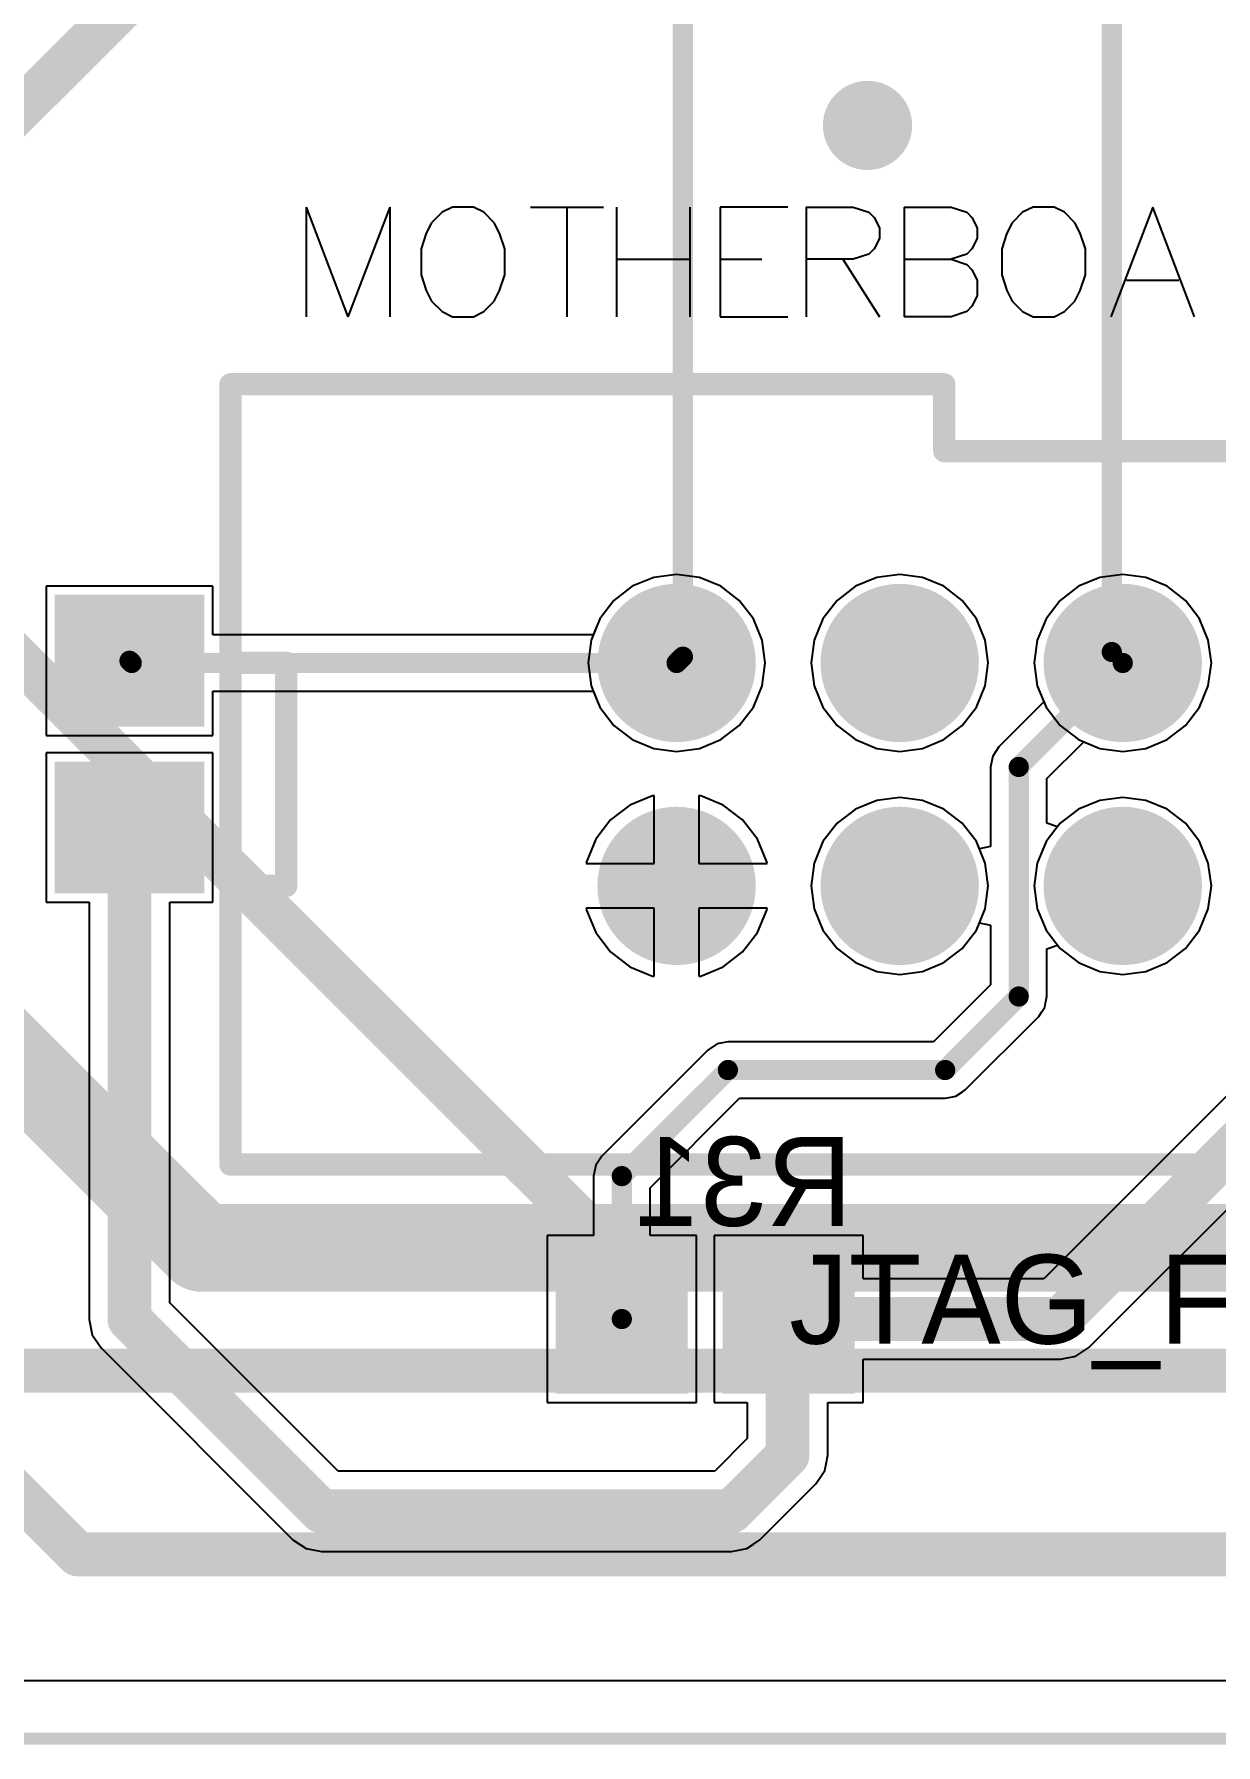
# Model space of a CAD drawing. Header units: millimetres. Extents: x 0 to 7.44, y -3.03 to 0.
# Drawn here: x 2.071 to 2.601, y -3.034 to -2.267 of the extents above; entities that cross this region are included whole.
import ezdxf

# ---------------------------------------------------------------- set-up
doc = ezdxf.new("R2010")
doc.units = ezdxf.units.MM
doc.header["$MEASUREMENT"] = 0
for name, color, linetype in [('BottomLayer', 5, 'Continuous'), ('BottomOverlay', 54, 'Continuous'), ('BottomPaste', 16, 'Continuous'), ('BottomSolder', 6, 'Continuous'), ('KeepOutLayer', 6, 'Continuous'), ('MidLayer1', 16, 'Continuous'), ('MidLayer2', 76, 'Continuous'), ('MultiLayer', 9, 'Continuous'), ('PadHoleLayer', 156, 'Continuous'), ('TopLayer', 1, 'Continuous'), ('TopOverlay', 2, 'Continuous'), ('TopSolder', 216, 'Continuous'), ('ViaHoleLayer', 16, 'Continuous')]:
    doc.layers.add(name, color=color, linetype=linetype)

# ---------------------------------------------------------------- blocks, each defined once
blk = doc.blocks.new('IDC10_44')
at = {"layer": 'BottomLayer', "const_width": 0.0315}
for points in [[(-0.21575, 0.05, 1), (-0.18425, 0.05, 1)], [(-0.11575, 0.05, 1), (-0.08425, 0.05, 1)], [(-0.01575, 0.05, 1), (0.01575, 0.05, 1)], [(0.08425, 0.05, 1), (0.11575, 0.05, 1)], [(-0.21575, -0.05, 1), (-0.18425, -0.05, 1)], [(-0.11575, -0.05, 1), (-0.08425, -0.05, 1)], [(-0.01575, -0.05, 1), (0.01575, -0.05, 1)], [(0.08425, -0.05, 1), (0.11575, -0.05, 1)], [(0.18425, -0.05, 1), (0.21575, -0.05, 1)]]:
    blk.add_lwpolyline(points, format="xyb", close=True, dxfattribs=at)
at = {"layer": 'BottomLayer'}
blk.add_solid([(0.17047, 0.02047), (0.22953, 0.02047), (0.17047, 0.07953), (0.22953, 0.07953)], dxfattribs=at)
at = {"layer": 'BottomSolder', "const_width": 0.0355}
for points in [[(-0.21775, 0.05, 1), (-0.18225, 0.05, 1)], [(-0.11775, 0.05, 1), (-0.08225, 0.05, 1)], [(-0.01775, 0.05, 1), (0.01775, 0.05, 1)], [(0.08225, 0.05, 1), (0.11775, 0.05, 1)], [(-0.21775, -0.05, 1), (-0.18225, -0.05, 1)], [(-0.11775, -0.05, 1), (-0.08225, -0.05, 1)], [(-0.01775, -0.05, 1), (0.01775, -0.05, 1)], [(0.08225, -0.05, 1), (0.11775, -0.05, 1)], [(0.18225, -0.05, 1), (0.21775, -0.05, 1)]]:
    blk.add_lwpolyline(points, format="xyb", close=True, dxfattribs=at)
at = {"layer": 'BottomSolder'}
blk.add_solid([(0.16647, 0.01647), (0.23353, 0.01647), (0.16647, 0.08353), (0.23353, 0.08353)], dxfattribs=at)
at = {"layer": 'MidLayer1', "const_width": 0.0315}
for points in [[(-0.21575, 0.05, 1), (-0.18425, 0.05, 1)], [(-0.11575, 0.05, 1), (-0.08425, 0.05, 1)], [(-0.01575, 0.05, 1), (0.01575, 0.05, 1)], [(0.08425, 0.05, 1), (0.11575, 0.05, 1)], [(-0.21575, -0.05, 1), (-0.18425, -0.05, 1)], [(-0.11575, -0.05, 1), (-0.08425, -0.05, 1)], [(-0.01575, -0.05, 1), (0.01575, -0.05, 1)], [(0.08425, -0.05, 1), (0.11575, -0.05, 1)], [(0.18425, -0.05, 1), (0.21575, -0.05, 1)]]:
    blk.add_lwpolyline(points, format="xyb", close=True, dxfattribs=at)
at = {"layer": 'MidLayer1'}
blk.add_solid([(0.17047, 0.02047), (0.22953, 0.02047), (0.17047, 0.07953), (0.22953, 0.07953)], dxfattribs=at)
at = {"layer": 'MidLayer2', "const_width": 0.0315}
for points in [[(-0.21575, 0.05, 1), (-0.18425, 0.05, 1)], [(-0.11575, 0.05, 1), (-0.08425, 0.05, 1)], [(-0.01575, 0.05, 1), (0.01575, 0.05, 1)], [(0.08425, 0.05, 1), (0.11575, 0.05, 1)], [(-0.21575, -0.05, 1), (-0.18425, -0.05, 1)], [(-0.11575, -0.05, 1), (-0.08425, -0.05, 1)], [(-0.01575, -0.05, 1), (0.01575, -0.05, 1)], [(0.08425, -0.05, 1), (0.11575, -0.05, 1)], [(0.18425, -0.05, 1), (0.21575, -0.05, 1)]]:
    blk.add_lwpolyline(points, format="xyb", close=True, dxfattribs=at)
at = {"layer": 'MidLayer2'}
blk.add_solid([(0.17047, 0.02047), (0.22953, 0.02047), (0.17047, 0.07953), (0.22953, 0.07953)], dxfattribs=at)
at = {"layer": 'MultiLayer', "const_width": 0.0315}
for points in [[(-0.21575, 0.05, 1), (-0.18425, 0.05, 1)], [(-0.11575, 0.05, 1), (-0.08425, 0.05, 1)], [(-0.01575, 0.05, 1), (0.01575, 0.05, 1)], [(0.08425, 0.05, 1), (0.11575, 0.05, 1)], [(-0.21575, -0.05, 1), (-0.18425, -0.05, 1)], [(-0.11575, -0.05, 1), (-0.08425, -0.05, 1)], [(-0.01575, -0.05, 1), (0.01575, -0.05, 1)], [(0.08425, -0.05, 1), (0.11575, -0.05, 1)], [(0.18425, -0.05, 1), (0.21575, -0.05, 1)]]:
    blk.add_lwpolyline(points, format="xyb", close=True, dxfattribs=at)
at = {"layer": 'MultiLayer'}
blk.add_solid([(0.17047, 0.02047), (0.22953, 0.02047), (0.17047, 0.07953), (0.22953, 0.07953)], dxfattribs=at)
at = {"layer": 'PadHoleLayer', "const_width": 0.01969}
for points in [[(-0.20984, 0.05, 1), (-0.19016, 0.05, 1)], [(-0.10984, 0.05, 1), (-0.09016, 0.05, 1)], [(-0.00984, 0.05, 1), (0.00984, 0.05, 1)], [(0.09016, 0.05, 1), (0.10984, 0.05, 1)], [(0.19016, 0.05, 1), (0.20984, 0.05, 1)], [(-0.20984, -0.05, 1), (-0.19016, -0.05, 1)], [(-0.10984, -0.05, 1), (-0.09016, -0.05, 1)], [(-0.00984, -0.05, 1), (0.00984, -0.05, 1)], [(0.09016, -0.05, 1), (0.10984, -0.05, 1)], [(0.19016, -0.05, 1), (0.20984, -0.05, 1)]]:
    blk.add_lwpolyline(points, format="xyb", close=True, dxfattribs=at)
at = {"layer": 'TopLayer', "const_width": 0.0315}
for points in [[(-0.21575, 0.05, 1), (-0.18425, 0.05, 1)], [(-0.11575, 0.05, 1), (-0.08425, 0.05, 1)], [(-0.01575, 0.05, 1), (0.01575, 0.05, 1)], [(0.08425, 0.05, 1), (0.11575, 0.05, 1)], [(-0.21575, -0.05, 1), (-0.18425, -0.05, 1)], [(-0.11575, -0.05, 1), (-0.08425, -0.05, 1)], [(-0.01575, -0.05, 1), (0.01575, -0.05, 1)], [(0.08425, -0.05, 1), (0.11575, -0.05, 1)], [(0.18425, -0.05, 1), (0.21575, -0.05, 1)]]:
    blk.add_lwpolyline(points, format="xyb", close=True, dxfattribs=at)
at = {"layer": 'TopLayer'}
blk.add_solid([(0.17047, 0.02047), (0.22953, 0.02047), (0.17047, 0.07953), (0.22953, 0.07953)], dxfattribs=at)
at = {"layer": 'TopOverlay', "const_width": 0.01}
for points in [[(-0.4, 0.175), (-0.08, 0.175)], [(-0.4, -0.175), (-0.4, 0.175)], [(-0.08, 0.145), (-0.08, 0.175)], [(0.08, 0.175), (0.4, 0.175)], [(0.08, 0.145), (0.08, 0.175)], [(0.4, -0.175), (0.4, 0.175)], [(-0.08, 0.145), (0.08, 0.145)], [(-0.4, 0.05002), (-0.37504, 0.05002)], [(-0.37504, -0.05002), (-0.37504, 0.05002)], [(0.37504, -0.05002), (0.37504, 0.05002)], [(0.37504, 0.05002), (0.4, 0.05002)], [(-0.4, -0.05002), (-0.37504, -0.05002)], [(0.37504, -0.05002), (0.4, -0.05002)], [(-0.4, -0.175), (0.4, -0.175)]]:
    blk.add_lwpolyline(points, dxfattribs=at)
at = {"layer": 'TopOverlay', "const_width": 0.005}
for points in [[(-0.4025, 0.175, 1), (-0.3975, 0.175, 1)], [(-0.4025, 0.175, 1), (-0.3975, 0.175, 1)], [(-0.0825, 0.175, 1), (-0.0775, 0.175, 1)], [(-0.0825, 0.175, 1), (-0.0775, 0.175, 1)], [(0.0775, 0.175, 1), (0.0825, 0.175, 1)], [(0.0775, 0.175, 1), (0.0825, 0.175, 1)], [(0.3975, 0.175, 1), (0.4025, 0.175, 1)], [(0.3975, 0.175, 1), (0.4025, 0.175, 1)], [(-0.0825, 0.145, 1), (-0.0775, 0.145, 1)], [(-0.0825, 0.145, 1), (-0.0775, 0.145, 1)], [(0.0775, 0.145, 1), (0.0825, 0.145, 1)], [(0.0775, 0.145, 1), (0.0825, 0.145, 1)], [(-0.4025, 0.05002, 1), (-0.3975, 0.05002, 1)], [(-0.37754, 0.05002, 1), (-0.37254, 0.05002, 1)], [(-0.37754, 0.05002, 1), (-0.37254, 0.05002, 1)], [(0.37254, 0.05002, 1), (0.37754, 0.05002, 1)], [(0.37254, 0.05002, 1), (0.37754, 0.05002, 1)], [(0.3975, 0.05002, 1), (0.4025, 0.05002, 1)], [(-0.4025, -0.05002, 1), (-0.3975, -0.05002, 1)], [(-0.37754, -0.05002, 1), (-0.37254, -0.05002, 1)], [(-0.37754, -0.05002, 1), (-0.37254, -0.05002, 1)], [(0.37254, -0.05002, 1), (0.37754, -0.05002, 1)], [(0.37254, -0.05002, 1), (0.37754, -0.05002, 1)], [(0.3975, -0.05002, 1), (0.4025, -0.05002, 1)], [(-0.4025, -0.175, 1), (-0.3975, -0.175, 1)], [(-0.4025, -0.175, 1), (-0.3975, -0.175, 1)], [(0.3975, -0.175, 1), (0.4025, -0.175, 1)], [(0.3975, -0.175, 1), (0.4025, -0.175, 1)]]:
    blk.add_lwpolyline(points, format="xyb", close=True, dxfattribs=at)
at = {"layer": 'TopSolder', "const_width": 0.0355}
for points in [[(-0.21775, 0.05, 1), (-0.18225, 0.05, 1)], [(-0.11775, 0.05, 1), (-0.08225, 0.05, 1)], [(-0.01775, 0.05, 1), (0.01775, 0.05, 1)], [(0.08225, 0.05, 1), (0.11775, 0.05, 1)], [(-0.21775, -0.05, 1), (-0.18225, -0.05, 1)], [(-0.11775, -0.05, 1), (-0.08225, -0.05, 1)], [(-0.01775, -0.05, 1), (0.01775, -0.05, 1)], [(0.08225, -0.05, 1), (0.11775, -0.05, 1)], [(0.18225, -0.05, 1), (0.21775, -0.05, 1)]]:
    blk.add_lwpolyline(points, format="xyb", close=True, dxfattribs=at)
at = {"layer": 'TopSolder'}
blk.add_solid([(0.16647, 0.01647), (0.23353, 0.01647), (0.16647, 0.08353), (0.23353, 0.08353)], dxfattribs=at)
blk = doc.blocks.new('RES_0805_B_117')
at = {"layer": 'BottomLayer'}
for points in [[(-0.06299, -0.02953), (-0.01181, -0.02953), (-0.06299, 0.02953), (-0.01181, 0.02953)], [(0.01181, -0.02953), (0.06299, -0.02953), (0.01181, 0.02953), (0.06299, 0.02953)]]:
    blk.add_solid(points, dxfattribs=at)
at = {"layer": 'BottomPaste'}
for points in [[(-0.06299, -0.02953), (-0.01181, -0.02953), (-0.06299, 0.02953), (-0.01181, 0.02953)], [(0.01181, -0.02953), (0.06299, -0.02953), (0.01181, 0.02953), (0.06299, 0.02953)]]:
    blk.add_solid(points, dxfattribs=at)
at = {"layer": 'BottomSolder'}
for points in [[(-0.06699, -0.03353), (-0.00781, -0.03353), (-0.06699, 0.03353), (-0.00781, 0.03353)], [(0.00781, -0.03353), (0.06699, -0.03353), (0.00781, 0.03353), (0.06699, 0.03353)]]:
    blk.add_solid(points, dxfattribs=at)
blk = doc.blocks.new('RES_0805_B_166')
at = {"layer": 'BottomLayer'}
for points in [[(-0.06299, -0.02953), (-0.01181, -0.02953), (-0.06299, 0.02953), (-0.01181, 0.02953)], [(0.01181, -0.02953), (0.06299, -0.02953), (0.01181, 0.02953), (0.06299, 0.02953)]]:
    blk.add_solid(points, dxfattribs=at)
at = {"layer": 'BottomPaste'}
for points in [[(-0.06299, -0.02953), (-0.01181, -0.02953), (-0.06299, 0.02953), (-0.01181, 0.02953)], [(0.01181, -0.02953), (0.06299, -0.02953), (0.01181, 0.02953), (0.06299, 0.02953)]]:
    blk.add_solid(points, dxfattribs=at)
at = {"layer": 'BottomSolder'}
for points in [[(-0.06699, -0.03353), (-0.00781, -0.03353), (-0.06699, 0.03353), (-0.00781, 0.03353)], [(0.00781, -0.03353), (0.06699, -0.03353), (0.00781, 0.03353), (0.06699, 0.03353)]]:
    blk.add_solid(points, dxfattribs=at)

msp = doc.modelspace()

# ---------------------------------------------------------------- linework, layer by layer
at = {"layer": 'BottomLayer'}
for p, q in [((2.15114, -2.51454), (2.07633, -2.51454)), ((2.07633, -2.51454), (2.07633, -2.58147)), ((2.15114, -2.53636), (2.15114, -2.51454)), ((2.33915, -2.51461), (2.33093, -2.52093)), ((2.34873, -2.51065), (2.33915, -2.51461)), ((2.35901, -2.50929), (2.34873, -2.51065)), ((2.36929, -2.51065), (2.35901, -2.50929)), ((2.37886, -2.51461), (2.36929, -2.51065)), ((2.38709, -2.52093), (2.37886, -2.51461)), ((2.43915, -2.51461), (2.43093, -2.52093)), ((2.44873, -2.51065), (2.43915, -2.51461)), ((2.45901, -2.50929), (2.44873, -2.51065)), ((2.46929, -2.51065), (2.45901, -2.50929)), ((2.47886, -2.51461), (2.46929, -2.51065)), ((2.48709, -2.52093), (2.47886, -2.51461)), ((2.53915, -2.51461), (2.53093, -2.52093)), ((2.54873, -2.51065), (2.53915, -2.51461)), ((2.55901, -2.50929), (2.54873, -2.51065)), ((2.56929, -2.51065), (2.55901, -2.50929)), ((2.57886, -2.51461), (2.56929, -2.51065)), ((2.58709, -2.52093), (2.57886, -2.51461)), ((2.33093, -2.52093), (2.32462, -2.52915)), ((2.3934, -2.52915), (2.38709, -2.52093)), ((2.43093, -2.52093), (2.42462, -2.52915)), ((2.4934, -2.52915), (2.48709, -2.52093)), ((2.53093, -2.52093), (2.52462, -2.52915)), ((2.5934, -2.52915), (2.58709, -2.52093)), ((2.32462, -2.52915), (2.32163, -2.53636)), ((2.39736, -2.53873), (2.3934, -2.52915)), ((2.42462, -2.52915), (2.42065, -2.53873)), ((2.49736, -2.53873), (2.4934, -2.52915)), ((2.52462, -2.52915), (2.52065, -2.53873)), ((2.59736, -2.53873), (2.5934, -2.52915)), ((2.32163, -2.53636), (2.15114, -2.53636)), ((2.39872, -2.549), (2.39736, -2.53873)), ((2.42065, -2.53873), (2.4193, -2.549)), ((2.49872, -2.549), (2.49736, -2.53873)), ((2.52065, -2.53873), (2.5193, -2.549)), ((2.59872, -2.549), (2.59736, -2.53873)), ((2.39736, -2.55928), (2.39872, -2.549)), ((2.4193, -2.549), (2.42065, -2.55928)), ((2.49736, -2.55928), (2.49872, -2.549)), ((2.5193, -2.549), (2.52065, -2.55928)), ((2.59736, -2.55928), (2.59872, -2.549)), ((2.15114, -2.58147), (2.15114, -2.56165)), ((2.15114, -2.56165), (2.32163, -2.56165)), ((2.32163, -2.56165), (2.32462, -2.56886)), ((2.3934, -2.56886), (2.39736, -2.55928)), ((2.42065, -2.55928), (2.42462, -2.56886)), ((2.4934, -2.56886), (2.49736, -2.55928)), ((2.52065, -2.55928), (2.52364, -2.56649)), ((2.5934, -2.56886), (2.59736, -2.55928)), ((2.32462, -2.56886), (2.33093, -2.57708)), ((2.38709, -2.57708), (2.3934, -2.56886)), ((2.42462, -2.56886), (2.43093, -2.57708)), ((2.48709, -2.57708), (2.4934, -2.56886)), ((2.52364, -2.56649), (2.50344, -2.58669)), ((2.58709, -2.57708), (2.5934, -2.56886)), ((2.33093, -2.57708), (2.33915, -2.58339)), ((2.37886, -2.58339), (2.38709, -2.57708)), ((2.43093, -2.57708), (2.43915, -2.58339)), ((2.47886, -2.58339), (2.48709, -2.57708)), ((2.57886, -2.58339), (2.58709, -2.57708)), ((2.07633, -2.58147), (2.15114, -2.58147)), ((2.33915, -2.58339), (2.34873, -2.58736)), ((2.36929, -2.58736), (2.37886, -2.58339)), ((2.43915, -2.58339), (2.44873, -2.58736)), ((2.46929, -2.58736), (2.47886, -2.58339)), ((2.52503, -2.60087), (2.54152, -2.58437)), ((2.54152, -2.58437), (2.54873, -2.58736)), ((2.56929, -2.58736), (2.57886, -2.58339)), ((2.15114, -2.58935), (2.07633, -2.58935)), ((2.07633, -2.58935), (2.07633, -2.65628)), ((2.15114, -2.65628), (2.15114, -2.58935)), ((2.34873, -2.58736), (2.35901, -2.58871)), ((2.35901, -2.58871), (2.36929, -2.58736)), ((2.44873, -2.58736), (2.45901, -2.58871)), ((2.45901, -2.58871), (2.46929, -2.58736)), ((2.5007, -2.59079), (2.49974, -2.59563)), ((2.50344, -2.58669), (2.5007, -2.59079)), ((2.54873, -2.58736), (2.55901, -2.58871)), ((2.55901, -2.58871), (2.56929, -2.58736)), ((2.49974, -2.59563), (2.49974, -2.63139)), ((2.52503, -2.62084), (2.52503, -2.60087)), ((2.34818, -2.60858), (2.33808, -2.61276)), ((2.34901, -2.60847), (2.34818, -2.60858)), ((2.34901, -2.639), (2.34901, -2.60847)), ((2.36984, -2.60858), (2.36901, -2.60847)), ((2.36901, -2.60847), (2.36901, -2.639)), ((2.37993, -2.61276), (2.36984, -2.60858)), ((2.33808, -2.61276), (2.32941, -2.61941)), ((2.3886, -2.61941), (2.37993, -2.61276)), ((2.43915, -2.61461), (2.43093, -2.62093)), ((2.44873, -2.61065), (2.43915, -2.61461)), ((2.45901, -2.60929), (2.44873, -2.61065)), ((2.46929, -2.61065), (2.45901, -2.60929)), ((2.47886, -2.61461), (2.46929, -2.61065)), ((2.48709, -2.62093), (2.47886, -2.61461)), ((2.53915, -2.61461), (2.53093, -2.62093)), ((2.54873, -2.61065), (2.53915, -2.61461)), ((2.55901, -2.60929), (2.54873, -2.61065)), ((2.56929, -2.61065), (2.55901, -2.60929)), ((2.57886, -2.61461), (2.56929, -2.61065)), ((2.58709, -2.62093), (2.57886, -2.61461)), ((2.32941, -2.61941), (2.32276, -2.62808)), ((2.39525, -2.62808), (2.3886, -2.61941)), ((2.43093, -2.62093), (2.42462, -2.62915)), ((2.4934, -2.62915), (2.48709, -2.62093)), ((2.52976, -2.62245), (2.52503, -2.62084)), ((2.53093, -2.62093), (2.52976, -2.62245)), ((2.5934, -2.62915), (2.58709, -2.62093)), ((2.32276, -2.62808), (2.31858, -2.63817)), ((2.39944, -2.63817), (2.39525, -2.62808)), ((2.42462, -2.62915), (2.42065, -2.63873)), ((2.49474, -2.63238), (2.4934, -2.62915)), ((2.49974, -2.63139), (2.49474, -2.63238)), ((2.59736, -2.63873), (2.5934, -2.62915)), ((2.31858, -2.63817), (2.31847, -2.639)), ((2.31847, -2.639), (2.34901, -2.639)), ((2.36901, -2.639), (2.39955, -2.639)), ((2.39955, -2.639), (2.39944, -2.63817)), ((2.42065, -2.63873), (2.4193, -2.649)), ((2.59872, -2.649), (2.59736, -2.63873)), ((2.4193, -2.649), (2.42065, -2.65928)), ((2.59736, -2.65928), (2.59872, -2.649)), ((2.07633, -2.65628), (2.09567, -2.65628)), ((2.09567, -2.65628), (2.09567, -2.84346)), ((2.1318, -2.83597), (2.1318, -2.65628)), ((2.1318, -2.65628), (2.15114, -2.65628)), ((2.34901, -2.659), (2.31847, -2.659)), ((2.31847, -2.659), (2.31858, -2.65984)), ((2.31858, -2.65984), (2.32276, -2.66993)), ((2.34901, -2.68954), (2.34901, -2.659)), ((2.39955, -2.659), (2.36901, -2.659)), ((2.36901, -2.659), (2.36901, -2.68954)), ((2.39525, -2.66993), (2.39944, -2.65984)), ((2.39944, -2.65984), (2.39955, -2.659)), ((2.42065, -2.65928), (2.42462, -2.66886)), ((2.5934, -2.66886), (2.59736, -2.65928)), ((2.32276, -2.66993), (2.32941, -2.6786)), ((2.3886, -2.6786), (2.39525, -2.66993)), ((2.42462, -2.66886), (2.43093, -2.67708)), ((2.48709, -2.67708), (2.4934, -2.66886)), ((2.4934, -2.66886), (2.49474, -2.66562)), ((2.49474, -2.66562), (2.49974, -2.66662)), ((2.49974, -2.66662), (2.49974, -2.69337)), ((2.58709, -2.67708), (2.5934, -2.66886)), ((2.43093, -2.67708), (2.43915, -2.68339)), ((2.47886, -2.68339), (2.48709, -2.67708)), ((2.52503, -2.67717), (2.52976, -2.67556)), ((2.52503, -2.6986), (2.52503, -2.67717)), ((2.52976, -2.67556), (2.53093, -2.67708)), ((2.53093, -2.67708), (2.53915, -2.68339)), ((2.57886, -2.68339), (2.58709, -2.67708)), ((2.32941, -2.6786), (2.33808, -2.68525)), ((2.33808, -2.68525), (2.34818, -2.68943)), ((2.36984, -2.68943), (2.37993, -2.68525)), ((2.37993, -2.68525), (2.3886, -2.6786)), ((2.43915, -2.68339), (2.44873, -2.68736)), ((2.46929, -2.68736), (2.47886, -2.68339)), ((2.53915, -2.68339), (2.54873, -2.68736)), ((2.56929, -2.68736), (2.57886, -2.68339)), ((2.34818, -2.68943), (2.34901, -2.68954)), ((2.36901, -2.68954), (2.36984, -2.68943)), ((2.44873, -2.68736), (2.45901, -2.68871)), ((2.45901, -2.68871), (2.46929, -2.68736)), ((2.54873, -2.68736), (2.55901, -2.68871)), ((2.55901, -2.68871), (2.56929, -2.68736)), ((2.49974, -2.69337), (2.47416, -2.71895)), ((2.52442, -2.70167), (2.52503, -2.6986)), ((2.48834, -2.74053), (2.52132, -2.70754)), ((2.52132, -2.70754), (2.52256, -2.70569)), ((2.52256, -2.70569), (2.52406, -2.70344)), ((2.6404, -2.7084), (2.5236, -2.8252)), ((2.52406, -2.70344), (2.52442, -2.70167)), ((2.52406, -2.70344), (2.52406, -2.70344)), ((2.52406, -2.70344), (2.52406, -2.70344)), ((2.37307, -2.72265), (2.32549, -2.77022)), ((2.37717, -2.71991), (2.37307, -2.72265)), ((2.38201, -2.71895), (2.37717, -2.71991)), ((2.47416, -2.71895), (2.38201, -2.71895)), ((2.54386, -2.85604), (2.67124, -2.72865)), ((2.34708, -2.7844), (2.38725, -2.74424)), ((2.38725, -2.74424), (2.4794, -2.74424)), ((2.4794, -2.74424), (2.48197, -2.74372)), ((2.4794, -2.74424), (2.4794, -2.74424)), ((2.4794, -2.74424), (2.4794, -2.74424)), ((2.48197, -2.74372), (2.48424, -2.74327)), ((2.48424, -2.74327), (2.48712, -2.74135)), ((2.48424, -2.74327), (2.48424, -2.74327)), ((2.48424, -2.74327), (2.48424, -2.74327)), ((2.48712, -2.74135), (2.48834, -2.74053)), ((2.48834, -2.74053), (2.48834, -2.74053)), ((2.48834, -2.74053), (2.48834, -2.74053)), ((2.32275, -2.77433), (2.32179, -2.77917)), ((2.32549, -2.77022), (2.32275, -2.77433)), ((2.32179, -2.77917), (2.32179, -2.80587)), ((2.34708, -2.80587), (2.34708, -2.7844)), ((2.32179, -2.80587), (2.30097, -2.80587)), ((2.30097, -2.80587), (2.30097, -2.88067)), ((2.3679, -2.80587), (2.34708, -2.80587)), ((2.3679, -2.88067), (2.3679, -2.80587)), ((2.4427, -2.80587), (2.37577, -2.80587)), ((2.37577, -2.80587), (2.37577, -2.88067)), ((2.4427, -2.8252), (2.4427, -2.80587)), ((2.5236, -2.8252), (2.4427, -2.8252)), ((2.20727, -2.91145), (2.1318, -2.83597)), ((2.09567, -2.84346), (2.09705, -2.85037)), ((2.09705, -2.85037), (2.10096, -2.85623)), ((2.10096, -2.85623), (2.18702, -2.94228)), ((2.4427, -2.88067), (2.4427, -2.86133)), ((2.4427, -2.86133), (2.53108, -2.86133)), ((2.53108, -2.86133), (2.538, -2.85996)), ((2.538, -2.85996), (2.54386, -2.85604)), ((2.30097, -2.88067), (2.3679, -2.88067)), ((2.37577, -2.88067), (2.39065, -2.88067)), ((2.39065, -2.88067), (2.39065, -2.8969)), ((2.42677, -2.90438), (2.42677, -2.88067)), ((2.42677, -2.88067), (2.4427, -2.88067)), ((2.39065, -2.8969), (2.3761, -2.91145)), ((2.42601, -2.9082), (2.42677, -2.90438)), ((2.3761, -2.91145), (2.20727, -2.91145)), ((2.42148, -2.91715), (2.42334, -2.91437)), ((2.42334, -2.91437), (2.4254, -2.91129)), ((2.4254, -2.91129), (2.42601, -2.9082)), ((2.4254, -2.91129), (2.4254, -2.91129)), ((2.4254, -2.91129), (2.4254, -2.91129)), ((2.39635, -2.94228), (2.42148, -2.91715)), ((2.18702, -2.94228), (2.19288, -2.9462)), ((2.19288, -2.9462), (2.19979, -2.94758)), ((2.38679, -2.94694), (2.39049, -2.9462)), ((2.39049, -2.9462), (2.39344, -2.94423)), ((2.39049, -2.9462), (2.39049, -2.9462)), ((2.39049, -2.9462), (2.39049, -2.9462)), ((2.39344, -2.94423), (2.39635, -2.94228)), ((2.39635, -2.94228), (2.39635, -2.94228)), ((2.39635, -2.94228), (2.39635, -2.94228)), ((2.19979, -2.94758), (2.38358, -2.94758)), ((2.38358, -2.94758), (2.38679, -2.94694)), ((2.38358, -2.94758), (2.38358, -2.94758)), ((2.38358, -2.94758), (2.38358, -2.94758)), ((7.33622, -3.00551), (0.02598, -3.00551))]:
    msp.add_line(p, q, dxfattribs=at)
for points, const_width in [([(2.43459, -2.30789, 1), (2.45459, -2.30789, 1)], 0.02), ([(2.11147, -2.54801, 1), (2.116, -2.54801, 1)], 0.00453), ([(2.11247, -2.549, 1), (2.117, -2.549, 1)], 0.00453), ([(2.11247, -2.549, 1), (2.117, -2.549, 1)], 0.00453), ([(2.35674, -2.549, 1), (2.36127, -2.549, 1)], 0.00453), ([(2.55674, -2.549, 1), (2.56127, -2.549, 1)], 0.00453), ([(2.51012, -2.59563, 1), (2.51465, -2.59563, 1)], 0.00453), ([(2.51012, -2.59563, 1), (2.51465, -2.59563, 1)], 0.00453), ([(2.10882, -2.62281, 1), (2.11866, -2.62281, 1)], 0.00984), ([(2.51012, -2.6986, 1), (2.51465, -2.6986, 1)], 0.00453), ([(2.51012, -2.6986, 1), (2.51465, -2.6986, 1)], 0.00453), ([(2.37974, -2.73159, 1), (2.38427, -2.73159, 1)], 0.00453), ([(2.37974, -2.73159, 1), (2.38427, -2.73159, 1)], 0.00453), ([(2.47713, -2.73159, 1), (2.48166, -2.73159, 1)], 0.00453), ([(2.47713, -2.73159, 1), (2.48166, -2.73159, 1)], 0.00453), ([(2.33217, -2.77917, 1), (2.3367, -2.77917, 1)], 0.00453), ([(2.33217, -2.77917, 1), (2.3367, -2.77917, 1)], 0.00453), ([(2.10882, -2.84346, 1), (2.11866, -2.84346, 1)], 0.00984), ([(2.10882, -2.84346, 1), (2.11866, -2.84346, 1)], 0.00984), ([(2.33217, -2.84327, 1), (2.3367, -2.84327, 1)], 0.00453), ([(2.40379, -2.84379, 1), (2.41363, -2.84379, 1)], 0.00984), ([(2.40379, -2.84379, 1), (2.41363, -2.84379, 1)], 0.00984), ([(2.40432, -2.84327, 1), (2.41416, -2.84327, 1)], 0.00984), ([(2.40432, -2.84327, 1), (2.41416, -2.84327, 1)], 0.00984), ([(2.52616, -2.84327, 1), (2.536, -2.84327, 1)], 0.00984), ([(2.52616, -2.84327, 1), (2.536, -2.84327, 1)], 0.00984), ([(2.40379, -2.90438, 1), (2.41363, -2.90438, 1)], 0.00984), ([(2.40379, -2.90438, 1), (2.41363, -2.90438, 1)], 0.00984), ([(2.19487, -2.92951, 1), (2.20471, -2.92951, 1)], 0.00984), ([(2.19487, -2.92951, 1), (2.20471, -2.92951, 1)], 0.00984), ([(2.37866, -2.92951, 1), (2.3885, -2.92951, 1)], 0.00984), ([(2.37866, -2.92951, 1), (2.3885, -2.92951, 1)], 0.00984)]:
    msp.add_lwpolyline(points, format="xyb", close=True, dxfattribs=dict(at, const_width=const_width))
for points, const_width in [([(2.11374, -2.54801), (2.11474, -2.549)], 0.00906), ([(2.11474, -2.549), (2.35901, -2.549)], 0.00906), ([(2.51238, -2.59563), (2.55901, -2.549)], 0.00906), ([(2.51238, -2.6986), (2.51238, -2.59563)], 0.00906), ([(2.11374, -2.84346), (2.11374, -2.62281)], 0.01969), ([(2.4794, -2.73159), (2.51238, -2.6986)], 0.00906), ([(2.53108, -2.84327), (2.65847, -2.71588)], 0.01969), ([(2.33443, -2.77917), (2.38201, -2.73159)], 0.00906), ([(2.38201, -2.73159), (2.4794, -2.73159)], 0.00906), ([(2.33443, -2.84327), (2.33443, -2.77917)], 0.00906), ([(2.11374, -2.84346), (2.19979, -2.92951)], 0.01969), ([(2.40871, -2.84379), (2.40924, -2.84327)], 0.01969), ([(2.40871, -2.90438), (2.40871, -2.84379)], 0.01969), ([(2.40924, -2.84327), (2.53108, -2.84327)], 0.01969), ([(2.38358, -2.92951), (2.40871, -2.90438)], 0.01969), ([(2.19979, -2.92951), (2.38358, -2.92951)], 0.01969)]:
    msp.add_lwpolyline(points, dxfattribs=dict(at, const_width=const_width))
at = {"layer": 'BottomOverlay'}
for p, q in [((2.19291, -2.3445), (2.19291, -2.3937)), ((2.19291, -2.3445), (2.21166, -2.3937)), ((2.2304, -2.3445), (2.21166, -2.3937)), ((2.2304, -2.3445), (2.2304, -2.3937)), ((2.25383, -2.34684), (2.24914, -2.35153)), ((2.25852, -2.3445), (2.25383, -2.34684)), ((2.26789, -2.3445), (2.25852, -2.3445)), ((2.27257, -2.34684), (2.26789, -2.3445)), ((2.27726, -2.35153), (2.27257, -2.34684)), ((2.29343, -2.3445), (2.32623, -2.3445)), ((2.30983, -2.3445), (2.30983, -2.3937)), ((2.33209, -2.3445), (2.33209, -2.3937)), ((2.36489, -2.3445), (2.36489, -2.3937)), ((2.40893, -2.3445), (2.37848, -2.3445)), ((2.37848, -2.3445), (2.37848, -2.3937)), ((2.41713, -2.3445), (2.41713, -2.3937)), ((2.41713, -2.3445), (2.43822, -2.3445)), ((2.43822, -2.3445), (2.44525, -2.34684)), ((2.44525, -2.34684), (2.44759, -2.34918)), ((2.46095, -2.3445), (2.46095, -2.3937)), ((2.46095, -2.3445), (2.48203, -2.3445)), ((2.48203, -2.3445), (2.48906, -2.34684)), ((2.48906, -2.34684), (2.49141, -2.34918)), ((2.51413, -2.34684), (2.50945, -2.35153)), ((2.51882, -2.3445), (2.51413, -2.34684)), ((2.52819, -2.3445), (2.51882, -2.3445)), ((2.53288, -2.34684), (2.52819, -2.3445)), ((2.53756, -2.35153), (2.53288, -2.34684)), ((2.57247, -2.3445), (2.55373, -2.3937)), ((2.59122, -2.3937), (2.57247, -2.3445)), ((2.24914, -2.35153), (2.2468, -2.35621)), ((2.2796, -2.35621), (2.27726, -2.35153)), ((2.44759, -2.34918), (2.44994, -2.35387)), ((2.44994, -2.35387), (2.44994, -2.35856)), ((2.49141, -2.34918), (2.49375, -2.35387)), ((2.49375, -2.35387), (2.49375, -2.35856)), ((2.50945, -2.35153), (2.5071, -2.35621)), ((2.53991, -2.35621), (2.53756, -2.35153)), ((2.2468, -2.35621), (2.24446, -2.36324)), ((2.28195, -2.36324), (2.2796, -2.35621)), ((2.44994, -2.35856), (2.44759, -2.36324)), ((2.49375, -2.35856), (2.49141, -2.36324)), ((2.5071, -2.35621), (2.50476, -2.36324)), ((2.54225, -2.36324), (2.53991, -2.35621)), ((2.24446, -2.36324), (2.24446, -2.37496)), ((2.28195, -2.37496), (2.28195, -2.36324)), ((2.33209, -2.36793), (2.36489, -2.36793)), ((2.37848, -2.36793), (2.39722, -2.36793)), ((2.43822, -2.36793), (2.41713, -2.36793)), ((2.43354, -2.36793), (2.44994, -2.3937)), ((2.44525, -2.36559), (2.43822, -2.36793)), ((2.44759, -2.36324), (2.44525, -2.36559)), ((2.46095, -2.36793), (2.48203, -2.36793)), ((2.48906, -2.36559), (2.48203, -2.36793)), ((2.48203, -2.36793), (2.48906, -2.37027)), ((2.49141, -2.36324), (2.48906, -2.36559)), ((2.48906, -2.37027), (2.49141, -2.37261)), ((2.50476, -2.36324), (2.50476, -2.37496)), ((2.54225, -2.37496), (2.54225, -2.36324)), ((2.24446, -2.37496), (2.2468, -2.38199)), ((2.2796, -2.38199), (2.28195, -2.37496)), ((2.49141, -2.37261), (2.49375, -2.3773)), ((2.49375, -2.3773), (2.49375, -2.38433)), ((2.50476, -2.37496), (2.5071, -2.38199)), ((2.53991, -2.38199), (2.54225, -2.37496)), ((2.56076, -2.3773), (2.58419, -2.3773)), ((2.2468, -2.38199), (2.24914, -2.38667)), ((2.27726, -2.38667), (2.2796, -2.38199)), ((2.49375, -2.38433), (2.49141, -2.38901)), ((2.5071, -2.38199), (2.50945, -2.38667)), ((2.53756, -2.38667), (2.53991, -2.38199)), ((2.24914, -2.38667), (2.25383, -2.39136)), ((2.25383, -2.39136), (2.25852, -2.3937)), ((2.25852, -2.3937), (2.26789, -2.3937)), ((2.26789, -2.3937), (2.27257, -2.39136)), ((2.27257, -2.39136), (2.27726, -2.38667)), ((2.37848, -2.3937), (2.40893, -2.3937)), ((2.48203, -2.3937), (2.46095, -2.3937)), ((2.48906, -2.39136), (2.48203, -2.3937)), ((2.49141, -2.38901), (2.48906, -2.39136)), ((2.50945, -2.38667), (2.51413, -2.39136)), ((2.51413, -2.39136), (2.51882, -2.3937)), ((2.51882, -2.3937), (2.52819, -2.3937)), ((2.52819, -2.3937), (2.53288, -2.39136)), ((2.53288, -2.39136), (2.53756, -2.38667))]:
    msp.add_line(p, q, dxfattribs=at)
at = {"layer": 'KeepOutLayer'}
for const_width in [0.00551, 0.005]:
    msp.add_lwpolyline([(0, -3.0315), (7.3622, -3.0315)], dxfattribs=dict(at, const_width=const_width))
at = {"layer": 'MidLayer1'}
for points, const_width in [([(2.36182, -2.54619), (2.36182, -1.63253)], 0.00906), ([(2.55409, -2.54408), (2.55409, -1.76746)], 0.00906), ([(1.9413, -2.42428), (2.32167, -2.80465)], 0.01969), ([(2.55409, -2.54408), (2.55901, -2.549)], 0.00906), ([(2.35901, -2.549), (2.36182, -2.54619)], 0.00906), ([(2.32167, -2.80465), (2.63528, -2.80465)], 0.01969), ([(1.9546, -2.86641), (3.11138, -2.86641)], 0.01969)]:
    msp.add_lwpolyline(points, dxfattribs=dict(at, const_width=const_width))
for points, const_width in [([(2.43459, -2.30789, 1), (2.45459, -2.30789, 1)], 0.02), ([(2.55182, -2.54408, 1), (2.55635, -2.54408, 1)], 0.00453), ([(2.55182, -2.54408, 1), (2.55635, -2.54408, 1)], 0.00453), ([(2.35674, -2.549, 1), (2.36127, -2.549, 1)], 0.00453), ([(2.35956, -2.54619, 1), (2.36409, -2.54619, 1)], 0.00453), ([(2.35956, -2.54619, 1), (2.36409, -2.54619, 1)], 0.00453), ([(2.55674, -2.549, 1), (2.56127, -2.549, 1)], 0.00453), ([(2.31675, -2.80465, 1), (2.32659, -2.80465, 1)], 0.00984), ([(2.31675, -2.80465, 1), (2.32659, -2.80465, 1)], 0.00984)]:
    msp.add_lwpolyline(points, format="xyb", close=True, dxfattribs=dict(at, const_width=const_width))
at = {"layer": 'MidLayer2'}
for points, const_width in [([(1.9413, -2.42428), (2.43577, -1.92982)], 0.01969), ([(1.49606, -2.35433), (2.09055, -2.94882)], 0.01969), ([(2.01181, -2.67717), (2.14598, -2.81134)], 0.03937), ([(2.14598, -2.81134), (3.17487, -2.81134)], 0.03937), ([(2.09055, -2.94882), (5.90157, -2.94882)], 0.01969)]:
    msp.add_lwpolyline(points, dxfattribs=dict(at, const_width=const_width))
for points, const_width in [([(2.43459, -2.30789, 1), (2.45459, -2.30789, 1)], 0.02), ([(2.13614, -2.81134, 1), (2.15583, -2.81134, 1)], 0.01969), ([(2.13614, -2.81134, 1), (2.15583, -2.81134, 1)], 0.01969), ([(2.08563, -2.94882, 1), (2.09547, -2.94882, 1)], 0.00984), ([(2.08563, -2.94882, 1), (2.09547, -2.94882, 1)], 0.00984)]:
    msp.add_lwpolyline(points, format="xyb", close=True, dxfattribs=dict(at, const_width=const_width))
at = {"layer": 'MultiLayer', "const_width": 0.02}
msp.add_lwpolyline([(2.43459, -2.30789, 1), (2.45459, -2.30789, 1)], format="xyb", close=True, dxfattribs=at)
at = {"layer": 'TopLayer'}
for p, q in [((2.33915, -2.51461), (2.33093, -2.52093)), ((2.34873, -2.51065), (2.33915, -2.51461)), ((2.35901, -2.50929), (2.34873, -2.51065)), ((2.36929, -2.51065), (2.35901, -2.50929)), ((2.37886, -2.51461), (2.36929, -2.51065)), ((2.38709, -2.52093), (2.37886, -2.51461)), ((2.43915, -2.51461), (2.43093, -2.52093)), ((2.44873, -2.51065), (2.43915, -2.51461)), ((2.45901, -2.50929), (2.44873, -2.51065)), ((2.46929, -2.51065), (2.45901, -2.50929)), ((2.47886, -2.51461), (2.46929, -2.51065)), ((2.48709, -2.52093), (2.47886, -2.51461)), ((2.53915, -2.51461), (2.53093, -2.52093)), ((2.54873, -2.51065), (2.53915, -2.51461)), ((2.55901, -2.50929), (2.54873, -2.51065)), ((2.56929, -2.51065), (2.55901, -2.50929)), ((2.57886, -2.51461), (2.56929, -2.51065)), ((2.58709, -2.52093), (2.57886, -2.51461)), ((2.33093, -2.52093), (2.32462, -2.52915)), ((2.3934, -2.52915), (2.38709, -2.52093)), ((2.43093, -2.52093), (2.42462, -2.52915)), ((2.4934, -2.52915), (2.48709, -2.52093)), ((2.53093, -2.52093), (2.52462, -2.52915)), ((2.5934, -2.52915), (2.58709, -2.52093)), ((2.32462, -2.52915), (2.32065, -2.53873)), ((2.39736, -2.53873), (2.3934, -2.52915)), ((2.42462, -2.52915), (2.42065, -2.53873)), ((2.49736, -2.53873), (2.4934, -2.52915)), ((2.52462, -2.52915), (2.52065, -2.53873)), ((2.59736, -2.53873), (2.5934, -2.52915)), ((2.32065, -2.53873), (2.3193, -2.549)), ((2.39872, -2.549), (2.39736, -2.53873)), ((2.42065, -2.53873), (2.4193, -2.549)), ((2.49872, -2.549), (2.49736, -2.53873)), ((2.52065, -2.53873), (2.5193, -2.549)), ((2.59872, -2.549), (2.59736, -2.53873)), ((2.3193, -2.549), (2.32065, -2.55928)), ((2.39736, -2.55928), (2.39872, -2.549)), ((2.4193, -2.549), (2.42065, -2.55928)), ((2.49736, -2.55928), (2.49872, -2.549)), ((2.5193, -2.549), (2.52065, -2.55928)), ((2.59736, -2.55928), (2.59872, -2.549)), ((2.32065, -2.55928), (2.32462, -2.56886)), ((2.3934, -2.56886), (2.39736, -2.55928)), ((2.42065, -2.55928), (2.42462, -2.56886)), ((2.4934, -2.56886), (2.49736, -2.55928)), ((2.52065, -2.55928), (2.52462, -2.56886)), ((2.5934, -2.56886), (2.59736, -2.55928)), ((2.32462, -2.56886), (2.33093, -2.57708)), ((2.38709, -2.57708), (2.3934, -2.56886)), ((2.42462, -2.56886), (2.43093, -2.57708)), ((2.48709, -2.57708), (2.4934, -2.56886)), ((2.52462, -2.56886), (2.53093, -2.57708)), ((2.58709, -2.57708), (2.5934, -2.56886)), ((2.33093, -2.57708), (2.33915, -2.58339)), ((2.37886, -2.58339), (2.38709, -2.57708)), ((2.43093, -2.57708), (2.43915, -2.58339)), ((2.47886, -2.58339), (2.48709, -2.57708)), ((2.53093, -2.57708), (2.53915, -2.58339)), ((2.57886, -2.58339), (2.58709, -2.57708)), ((2.33915, -2.58339), (2.34873, -2.58736)), ((2.36929, -2.58736), (2.37886, -2.58339)), ((2.43915, -2.58339), (2.44873, -2.58736)), ((2.46929, -2.58736), (2.47886, -2.58339)), ((2.53915, -2.58339), (2.54873, -2.58736)), ((2.56929, -2.58736), (2.57886, -2.58339)), ((2.34873, -2.58736), (2.35901, -2.58871)), ((2.35901, -2.58871), (2.36929, -2.58736)), ((2.44873, -2.58736), (2.45901, -2.58871)), ((2.45901, -2.58871), (2.46929, -2.58736)), ((2.54873, -2.58736), (2.55901, -2.58871)), ((2.55901, -2.58871), (2.56929, -2.58736)), ((2.34818, -2.60858), (2.33808, -2.61276)), ((2.34901, -2.60847), (2.34818, -2.60858)), ((2.34901, -2.639), (2.34901, -2.60847)), ((2.36984, -2.60858), (2.36901, -2.60847)), ((2.36901, -2.60847), (2.36901, -2.639)), ((2.37993, -2.61276), (2.36984, -2.60858)), ((2.33808, -2.61276), (2.32941, -2.61941)), ((2.3886, -2.61941), (2.37993, -2.61276)), ((2.43915, -2.61461), (2.43093, -2.62093)), ((2.44873, -2.61065), (2.43915, -2.61461)), ((2.45901, -2.60929), (2.44873, -2.61065)), ((2.46929, -2.61065), (2.45901, -2.60929)), ((2.47886, -2.61461), (2.46929, -2.61065)), ((2.48709, -2.62093), (2.47886, -2.61461)), ((2.53915, -2.61461), (2.53093, -2.62093)), ((2.54873, -2.61065), (2.53915, -2.61461)), ((2.55901, -2.60929), (2.54873, -2.61065)), ((2.56929, -2.61065), (2.55901, -2.60929)), ((2.57886, -2.61461), (2.56929, -2.61065)), ((2.58709, -2.62093), (2.57886, -2.61461)), ((2.32941, -2.61941), (2.32276, -2.62808)), ((2.39525, -2.62808), (2.3886, -2.61941)), ((2.43093, -2.62093), (2.42462, -2.62915)), ((2.4934, -2.62915), (2.48709, -2.62093)), ((2.53093, -2.62093), (2.52462, -2.62915)), ((2.5934, -2.62915), (2.58709, -2.62093)), ((2.32276, -2.62808), (2.31858, -2.63817)), ((2.39944, -2.63817), (2.39525, -2.62808)), ((2.42462, -2.62915), (2.42065, -2.63873)), ((2.49736, -2.63873), (2.4934, -2.62915)), ((2.52462, -2.62915), (2.52065, -2.63873)), ((2.59736, -2.63873), (2.5934, -2.62915)), ((2.31858, -2.63817), (2.31847, -2.639)), ((2.31847, -2.639), (2.34901, -2.639)), ((2.36901, -2.639), (2.39955, -2.639)), ((2.39955, -2.639), (2.39944, -2.63817)), ((2.42065, -2.63873), (2.4193, -2.649)), ((2.49872, -2.649), (2.49736, -2.63873)), ((2.52065, -2.63873), (2.5193, -2.649)), ((2.59872, -2.649), (2.59736, -2.63873)), ((2.4193, -2.649), (2.42065, -2.65928)), ((2.49736, -2.65928), (2.49872, -2.649)), ((2.5193, -2.649), (2.52065, -2.65928)), ((2.59736, -2.65928), (2.59872, -2.649)), ((2.34901, -2.659), (2.31847, -2.659)), ((2.31847, -2.659), (2.31858, -2.65984)), ((2.31858, -2.65984), (2.32276, -2.66993)), ((2.34901, -2.68954), (2.34901, -2.659)), ((2.39955, -2.659), (2.36901, -2.659)), ((2.36901, -2.659), (2.36901, -2.68954)), ((2.39525, -2.66993), (2.39944, -2.65984)), ((2.39944, -2.65984), (2.39955, -2.659)), ((2.42065, -2.65928), (2.42462, -2.66886)), ((2.4934, -2.66886), (2.49736, -2.65928)), ((2.52065, -2.65928), (2.52462, -2.66886)), ((2.5934, -2.66886), (2.59736, -2.65928)), ((2.32276, -2.66993), (2.32941, -2.6786)), ((2.3886, -2.6786), (2.39525, -2.66993)), ((2.42462, -2.66886), (2.43093, -2.67708)), ((2.48709, -2.67708), (2.4934, -2.66886)), ((2.52462, -2.66886), (2.53093, -2.67708)), ((2.58709, -2.67708), (2.5934, -2.66886)), ((2.43093, -2.67708), (2.43915, -2.68339)), ((2.47886, -2.68339), (2.48709, -2.67708)), ((2.53093, -2.67708), (2.53915, -2.68339)), ((2.57886, -2.68339), (2.58709, -2.67708)), ((2.32941, -2.6786), (2.33808, -2.68525)), ((2.33808, -2.68525), (2.34818, -2.68943)), ((2.36984, -2.68943), (2.37993, -2.68525)), ((2.37993, -2.68525), (2.3886, -2.6786)), ((2.43915, -2.68339), (2.44873, -2.68736)), ((2.46929, -2.68736), (2.47886, -2.68339)), ((2.53915, -2.68339), (2.54873, -2.68736)), ((2.56929, -2.68736), (2.57886, -2.68339)), ((2.34818, -2.68943), (2.34901, -2.68954)), ((2.36901, -2.68954), (2.36984, -2.68943)), ((2.44873, -2.68736), (2.45901, -2.68871)), ((2.45901, -2.68871), (2.46929, -2.68736)), ((2.54873, -2.68736), (2.55901, -2.68871)), ((2.55901, -2.68871), (2.56929, -2.68736)), ((7.33622, -3.00551), (0.02598, -3.00551))]:
    msp.add_line(p, q, dxfattribs=at)
at = {"layer": 'TopLayer', "const_width": 0.02}
msp.add_lwpolyline([(2.43459, -2.30789, 1), (2.45459, -2.30789, 1)], format="xyb", close=True, dxfattribs=at)
at = {"layer": 'ViaHoleLayer', "const_width": 0.00956}
msp.add_lwpolyline([(2.43981, -2.30789, 1), (2.44937, -2.30789, 1)], format="xyb", close=True, dxfattribs=at)

# ---------------------------------------------------------------- block references
for name, p in [('IDC10_44', (2.55901, -2.599)), ('RES_0805_B_117', (2.37183, -2.84327))]:
    msp.add_blockref(name, p)
at = {"rotation": 270}
msp.add_blockref('RES_0805_B_166', (2.11374, -2.58541), dxfattribs=at)

# ---------------------------------------------------------------- texts
at = {"layer": 'BottomOverlay', "text_generation_flag": 2}
msp.add_text('R31', height=0.039894, dxfattribs=at).set_placement((2.43786, -2.80148))
at = {"layer": 'TopOverlay'}
msp.add_text('JTAG_FPGA', height=0.039894, dxfattribs=at).set_placement((2.40945, -2.85433))

doc.saveas('drawing.dxf')
